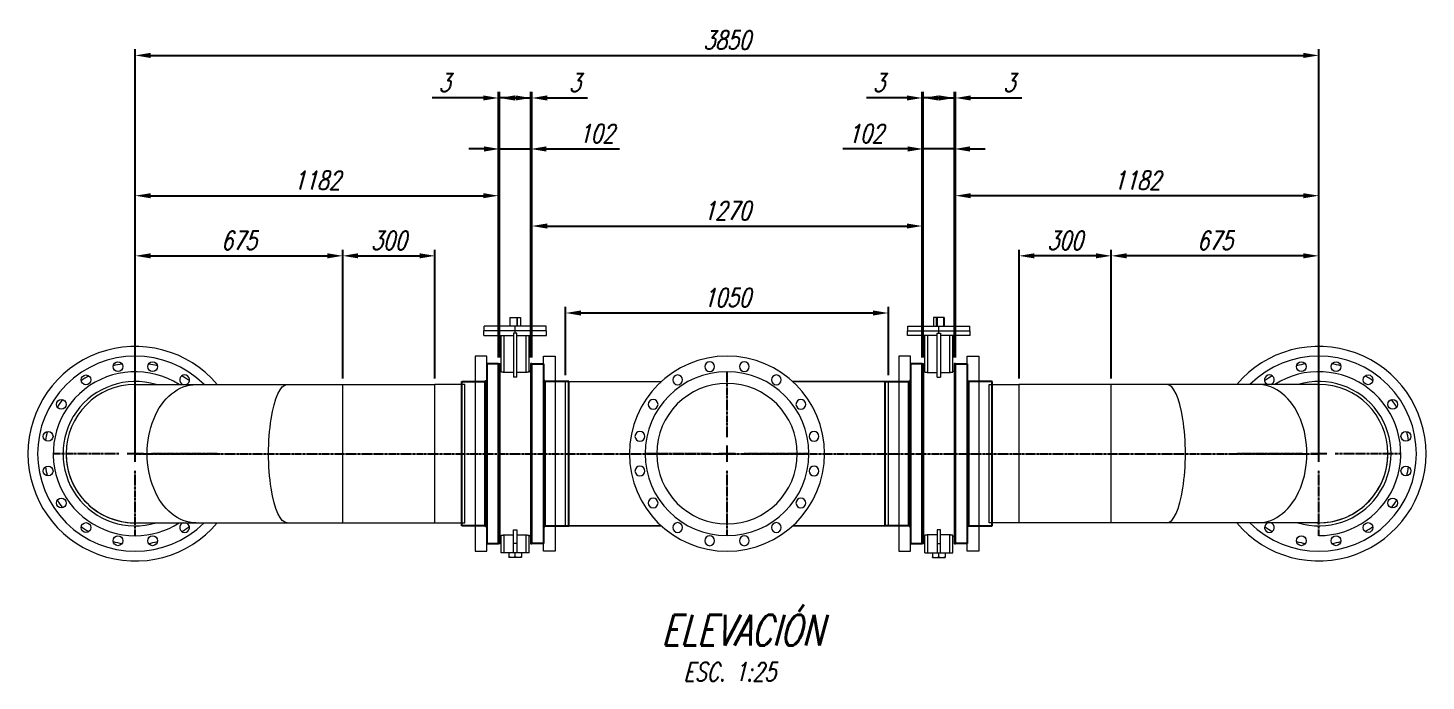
# Model space of a CAD drawing. Header units: inches. Extents: x 52169 to 69006, y 13152 to 42758.
# Drawn here: x 53219 to 57767, y 20333 to 22458 of the extents above; entities that cross this region are included whole.
import ezdxf
from ezdxf.enums import TextEntityAlignment as Align

# ---------------------------------------------------------------- set-up
doc = ezdxf.new("R2010")
doc.units = ezdxf.units.IN
doc.header["$MEASUREMENT"] = 0
doc.linetypes.add('CENTER', pattern=[50.8, 31.75, -6.35, 6.35, -6.35])
doc.layers.add('IA-DIBUJO', color=3, linetype='Continuous')
doc.layers.add('IA-EJES', color=4, linetype='CENTER')
doc.layers.add('IA-DIM', color=7, linetype='Continuous', lineweight=5)
doc.layers.add('IA-TITLE', color=6, linetype='Continuous', lineweight=13)
doc.styles.add('ING-AMB', font='romans.shx', dxfattribs={"width": 0.75, "oblique": 15})
doc.dimstyles.new('ING-AMB 20', dxfattribs={"dimscale": 20, "dimtxt": 3, "dimasz": 2.5, "dimexe": 1, "dimexo": 1, "dimgap": 1, "dimtad": 1, "dimdec": 0, "dimzin": 0, "dimdsep": 46, "dimtxsty": 'ING-AMB', "dimcen": 0.1, "dimclrd": 7, "dimclre": 7, "dimclrt": 2, "dimadec": 0, "dimazin": 0, "dimtfac": 1, "dimtdec": 0, "dimtmove": 0, "dimatfit": 0, "dimfxl": 1.25, "dimtolj": 1, "dimtzin": 0, "dimarcsym": 1})
pattern_1 = [(135, (91775.99, -37722.557), (-6.6291261, -6.6291261), []), (135, (91775.99, -37718.137), (-6.6291261, -6.6291261), [])]

# ---------------------------------------------------------------- blocks, each defined once
blk = doc.blocks.new('*D165')
at = {"color": 7, "lineweight": -2, "transparency": 16777216}
for p, q in [((54968.4, 21327.7), (54968.4, 21550.4)), ((55018.4, 21530.4), (55968.4, 21530.4)), ((56018.4, 21327.7), (56018.4, 21550.4))]:
    blk.add_line(p, q, dxfattribs=at)
at = {"color": 7, "transparency": 16777216}
for points in [[(55018.4, 21538.7), (55018.4, 21522.1), (54968.4, 21530.4)], [(55968.4, 21538.7), (55968.4, 21522.1), (56018.4, 21530.4)]]:
    blk.add_solid(points, dxfattribs=at)
at = {"layer": 'Defpoints', "color": 0, "transparency": 16777216}
for p in [(56018.4, 21530.4), (54968.4, 21307.7, 0), (56018.4, 21307.7, 0)]:
    blk.add_point(p, dxfattribs=at)
at = {"color": 2, "transparency": 16777216, "insert": (55493.4, 21580.4), "char_height": 60, "attachment_point": 5, "style": 'ING-AMB'}
blk.add_mtext('\\A1;1050', dxfattribs=at)
blk = doc.blocks.new('*U24')
at = {"layer": 'IA-EJES', "color": 0, "ltscale": 0.25, "transparency": 16777216}
for p, q in [((0, 53.3), (0, 266.8)), ((-266.8, 0), (-53.3, 0)), ((53.3, 0), (266.8, 0)), ((0, -266.8), (0, -53.3))]:
    blk.add_line(p, q, dxfattribs=at)
at = {"layer": 'IA-EJES', "color": 0, "linetype": 'Continuous', "ltscale": 0.25, "transparency": 16777216}
for p, q in [((-26.7, 0), (26.7, 0)), ((0, -26.7), (0, 26.7))]:
    blk.add_line(p, q, dxfattribs=at)
blk = doc.blocks.new('stub end 450')
at = {"color": 8}
for p, q in [((48858.4, 37919.1), (48858.4, 38504.1)), ((48858.4, 38504.1), (48896.4, 38504.1)), ((48896.4, 38504.1), (48896.4, 37919.1)), ((48902.4, 37976.6), (48902.4, 38446.6)), ((48978.4, 38446.6), (48902.4, 38446.6)), ((48978.4, 37976.6), (48978.4, 38446.6)), ((48902.4, 37976.6), (48978.4, 37976.6)), ((48896.4, 37919.1), (48858.4, 37919.1))]:
    blk.add_line(p, q, dxfattribs=at)
for centre, start, end in [((48902.4, 38452.6), 180, 270), ((48902.4, 37970.6), 90, 180)]:
    blk.add_arc(centre, 6, start, end, dxfattribs=at)
blk = doc.blocks.new('*U25')
at = {"layer": 'IA-EJES', "color": 0, "ltscale": 0.25, "transparency": 16777216}
for p, q in [((0, 53.3), (0, 266.8)), ((-266.8, 0), (-53.3, 0)), ((53.3, 0), (266.8, 0)), ((0, -266.8), (0, -53.3))]:
    blk.add_line(p, q, dxfattribs=at)
at = {"layer": 'IA-EJES', "color": 0, "linetype": 'Continuous', "ltscale": 0.25, "transparency": 16777216}
for p, q in [((-26.7, 0), (26.7, 0)), ((0, -26.7), (0, 26.7))]:
    blk.add_line(p, q, dxfattribs=at)
blk = doc.blocks.new('*D76')
at = {"color": 7, "lineweight": -2, "transparency": 16777216}
for p, q in [((53568.4, 21092.7), (53568.4, 22388.4)), ((57418.4, 21092.7), (57418.4, 22388.4)), ((53618.4, 22368.4), (57368.4, 22368.4))]:
    blk.add_line(p, q, dxfattribs=at)
at = {"color": 7, "transparency": 16777216}
for points in [[(53618.4, 22376.7), (53618.4, 22360), (53568.4, 22368.4)], [(57368.4, 22376.7), (57368.4, 22360), (57418.4, 22368.4)]]:
    blk.add_solid(points, dxfattribs=at)
at = {"layer": 'Defpoints', "color": 0, "transparency": 16777216}
for p in [(57418.4, 22368.4), (53568.4, 21072.7), (57418.4, 21072.7)]:
    blk.add_point(p, dxfattribs=at)
at = {"color": 2, "transparency": 16777216, "insert": (55493.4, 22418.4), "char_height": 60, "attachment_point": 5, "style": 'ING-AMB'}
blk.add_mtext('\\A1;3850', dxfattribs=at)
blk = doc.blocks.new('*D77')
at = {"color": 7, "lineweight": -2, "transparency": 16777216}
for p, q in [((54968.4, 21327.7), (54968.4, 21550.4)), ((55018.4, 21530.4), (55968.4, 21530.4)), ((56018.4, 21327.7), (56018.4, 21550.4))]:
    blk.add_line(p, q, dxfattribs=at)
at = {"color": 7, "transparency": 16777216}
for points in [[(55018.4, 21538.7), (55018.4, 21522.1), (54968.4, 21530.4)], [(55968.4, 21538.7), (55968.4, 21522.1), (56018.4, 21530.4)]]:
    blk.add_solid(points, dxfattribs=at)
at = {"layer": 'Defpoints', "color": 0, "transparency": 16777216}
for p in [(56018.4, 21530.4), (54968.4, 21307.7, 0), (56018.4, 21307.7, 0)]:
    blk.add_point(p, dxfattribs=at)
at = {"color": 2, "transparency": 16777216, "insert": (55493.4, 21580.4), "char_height": 60, "attachment_point": 5, "style": 'ING-AMB'}
blk.add_mtext('\\A1;1050', dxfattribs=at)
blk = doc.blocks.new('*D78')
at = {"color": 7, "lineweight": -2, "transparency": 16777216}
for p, q in [((53568.4, 21092.7), (53568.4, 21736.4)), ((53618.4, 21716.4), (54193.4, 21716.4)), ((54243.4, 21317.8), (54243.4, 21736.4))]:
    blk.add_line(p, q, dxfattribs=at)
at = {"color": 7, "transparency": 16777216}
for points in [[(53618.4, 21724.7), (53618.4, 21708.1), (53568.4, 21716.4)], [(54193.4, 21724.7), (54193.4, 21708.1), (54243.4, 21716.4)]]:
    blk.add_solid(points, dxfattribs=at)
at = {"layer": 'Defpoints', "color": 0, "transparency": 16777216}
for p in [(54243.4, 21716.4), (54243.4, 21297.8), (53568.4, 21072.7)]:
    blk.add_point(p, dxfattribs=at)
at = {"color": 2, "transparency": 16777216, "insert": (53905.9, 21766.4), "char_height": 60, "attachment_point": 5, "style": 'ING-AMB'}
blk.add_mtext('\\A1;675', dxfattribs=at)
blk = doc.blocks.new('*D79')
at = {"color": 7, "lineweight": -2, "transparency": 16777216}
for p, q in [((54243.4, 21317.8), (54243.4, 21736.4)), ((54293.4, 21716.4), (54493.4, 21716.4)), ((54543.4, 21317.7), (54543.4, 21736.4))]:
    blk.add_line(p, q, dxfattribs=at)
at = {"color": 7, "transparency": 16777216}
for points in [[(54293.4, 21724.7), (54293.4, 21708.1), (54243.4, 21716.4)], [(54493.4, 21724.7), (54493.4, 21708.1), (54543.4, 21716.4)]]:
    blk.add_solid(points, dxfattribs=at)
at = {"layer": 'Defpoints', "color": 0, "transparency": 16777216}
for p in [(54543.4, 21716.4), (54243.4, 21297.8), (54543.4, 21297.7)]:
    blk.add_point(p, dxfattribs=at)
at = {"color": 2, "transparency": 16777216, "insert": (54393.4, 21766.4), "char_height": 60, "attachment_point": 5, "style": 'ING-AMB'}
blk.add_mtext('\\A1;300', dxfattribs=at)
blk = doc.blocks.new('*D80')
at = {"color": 7, "lineweight": -2, "transparency": 16777216}
for p, q in [((53568.4, 21092.8), (53568.4, 21932)), ((54750.4, 21385.2), (54750.4, 21932)), ((53618.4, 21912), (54700.4, 21912))]:
    blk.add_line(p, q, dxfattribs=at)
at = {"color": 7, "transparency": 16777216}
for points in [[(53618.4, 21920.3), (53618.4, 21903.7), (53568.4, 21912)], [(54700.4, 21920.3), (54700.4, 21903.7), (54750.4, 21912)]]:
    blk.add_solid(points, dxfattribs=at)
at = {"layer": 'Defpoints', "color": 0, "transparency": 16777216}
for p in [(54750.4, 21912), (54750.4, 21365.2), (53568.4, 21072.8)]:
    blk.add_point(p, dxfattribs=at)
at = {"color": 2, "transparency": 16777216, "insert": (54159.4, 21962), "char_height": 60, "attachment_point": 5, "style": 'ING-AMB'}
blk.add_mtext('\\A1;1182', dxfattribs=at)
blk = doc.blocks.new('*D81')
at = {"color": 7, "lineweight": -2, "transparency": 16777216}
for p, q in [((54750.4, 21385.2), (54750.4, 22250)), ((54753.4, 21385.2), (54753.4, 22250)), ((54700.4, 22230), (54534.4, 22230)), ((54753.4, 22230), (54750.4, 22230)), ((54803.4, 22230), (54853.4, 22230))]:
    blk.add_line(p, q, dxfattribs=at)
at = {"color": 7, "transparency": 16777216}
for points in [[(54700.4, 22238.3), (54700.4, 22221.7), (54750.4, 22230)], [(54803.4, 22238.3), (54803.4, 22221.7), (54753.4, 22230)]]:
    blk.add_solid(points, dxfattribs=at)
at = {"layer": 'Defpoints', "color": 0, "transparency": 16777216}
for p in [(54753.4, 22230), (54750.4, 21365.2), (54753.4, 21365.2)]:
    blk.add_point(p, dxfattribs=at)
at = {"color": 2, "transparency": 16777216, "insert": (54574.8, 22280), "char_height": 60, "attachment_point": 5, "style": 'ING-AMB'}
blk.add_mtext('\\A1;3', dxfattribs=at)
blk = doc.blocks.new('*D82')
at = {"color": 7, "lineweight": -2, "transparency": 16777216}
for p, q in [((54703.4, 22064.1), (54653.4, 22064.1)), ((54753.4, 21385.2), (54753.4, 22084.1)), ((54753.4, 22064.1), (54855.4, 22064.1)), ((54855.4, 21385.2), (54855.4, 22084.1)), ((54905.4, 22064.1), (55143.9, 22064.1))]:
    blk.add_line(p, q, dxfattribs=at)
at = {"color": 7, "transparency": 16777216}
for points in [[(54703.4, 22072.4), (54703.4, 22055.7), (54753.4, 22064.1)], [(54905.4, 22072.4), (54905.4, 22055.7), (54855.4, 22064.1)]]:
    blk.add_solid(points, dxfattribs=at)
at = {"layer": 'Defpoints', "color": 0, "transparency": 16777216}
for p in [(54855.4, 22064.1), (54753.4, 21365.2), (54855.4, 21365.2)]:
    blk.add_point(p, dxfattribs=at)
at = {"color": 2, "transparency": 16777216, "insert": (55069.2, 22114.1), "char_height": 60, "attachment_point": 5, "style": 'ING-AMB'}
blk.add_mtext('\\A1;102', dxfattribs=at)
blk = doc.blocks.new('*D83')
at = {"color": 7, "lineweight": -2, "transparency": 16777216}
for p, q in [((54855.4, 21385.2), (54855.4, 22250)), ((54858.4, 21385.2), (54858.4, 22250)), ((54805.4, 22230), (54755.4, 22230)), ((54855.4, 22230), (54858.4, 22230)), ((54908.4, 22230), (55039.3, 22230))]:
    blk.add_line(p, q, dxfattribs=at)
at = {"color": 7, "transparency": 16777216}
for points in [[(54805.4, 22238.3), (54805.4, 22221.7), (54855.4, 22230)], [(54908.4, 22238.3), (54908.4, 22221.7), (54858.4, 22230)]]:
    blk.add_solid(points, dxfattribs=at)
at = {"layer": 'Defpoints', "color": 0, "transparency": 16777216}
for p in [(54858.4, 22230), (54855.4, 21365.2), (54858.4, 21365.2)]:
    blk.add_point(p, dxfattribs=at)
at = {"color": 2, "transparency": 16777216, "insert": (54998.8, 22280), "char_height": 60, "attachment_point": 5, "style": 'ING-AMB'}
blk.add_mtext('\\A1;3', dxfattribs=at)
blk = doc.blocks.new('*D84')
at = {"color": 7, "lineweight": -2, "transparency": 16777216}
for p, q in [((54858.4, 21385.2), (54858.4, 21833.3)), ((56128.4, 21385.2), (56128.4, 21833.3)), ((54908.4, 21813.3), (56078.4, 21813.3))]:
    blk.add_line(p, q, dxfattribs=at)
at = {"color": 7, "transparency": 16777216}
for points in [[(54908.4, 21821.7), (54908.4, 21805), (54858.4, 21813.3)], [(56078.4, 21821.7), (56078.4, 21805), (56128.4, 21813.3)]]:
    blk.add_solid(points, dxfattribs=at)
at = {"layer": 'Defpoints', "color": 0, "transparency": 16777216}
for p in [(56128.4, 21813.3), (54858.4, 21365.2), (56128.4, 21365.2)]:
    blk.add_point(p, dxfattribs=at)
at = {"color": 2, "transparency": 16777216, "insert": (55493.4, 21863.3), "char_height": 60, "attachment_point": 5, "style": 'ING-AMB'}
blk.add_mtext('\\A1;1270', dxfattribs=at)
blk = doc.blocks.new('*D85')
at = {"color": 7, "lineweight": -2, "transparency": 16777216}
for p, q in [((56743.4, 21317.8), (56743.4, 21736.4)), ((57368.4, 21716.4), (56793.4, 21716.4)), ((57418.4, 21092.7), (57418.4, 21736.4))]:
    blk.add_line(p, q, dxfattribs=at)
at = {"color": 7, "transparency": 16777216}
for points in [[(56793.4, 21724.7), (56793.4, 21708.1), (56743.4, 21716.4)], [(57368.4, 21724.7), (57368.4, 21708.1), (57418.4, 21716.4)]]:
    blk.add_solid(points, dxfattribs=at)
at = {"layer": 'Defpoints', "color": 0, "transparency": 16777216}
for p in [(56743.4, 21716.4), (56743.4, 21297.8), (57418.4, 21072.7)]:
    blk.add_point(p, dxfattribs=at)
at = {"color": 2, "transparency": 16777216, "insert": (57080.9, 21766.4), "char_height": 60, "attachment_point": 5, "style": 'ING-AMB'}
blk.add_mtext('\\A1;675', dxfattribs=at)
blk = doc.blocks.new('*D86')
at = {"color": 7, "lineweight": -2, "transparency": 16777216}
for p, q in [((56443.4, 21317.7), (56443.4, 21736.4)), ((56693.4, 21716.4), (56493.4, 21716.4)), ((56743.4, 21317.8), (56743.4, 21736.4))]:
    blk.add_line(p, q, dxfattribs=at)
at = {"color": 7, "transparency": 16777216}
for points in [[(56493.4, 21724.7), (56493.4, 21708.1), (56443.4, 21716.4)], [(56693.4, 21724.7), (56693.4, 21708.1), (56743.4, 21716.4)]]:
    blk.add_solid(points, dxfattribs=at)
at = {"layer": 'Defpoints', "color": 0, "transparency": 16777216}
for p in [(56443.4, 21716.4), (56443.4, 21297.7), (56743.4, 21297.8)]:
    blk.add_point(p, dxfattribs=at)
at = {"color": 2, "transparency": 16777216, "insert": (56593.4, 21766.4), "char_height": 60, "attachment_point": 5, "style": 'ING-AMB'}
blk.add_mtext('\\A1;300', dxfattribs=at)
blk = doc.blocks.new('*D87')
at = {"color": 7, "lineweight": -2, "transparency": 16777216}
for p, q in [((56236.4, 21385.2), (56236.4, 21932)), ((57418.4, 21092.8), (57418.4, 21932)), ((57368.4, 21912), (56286.4, 21912))]:
    blk.add_line(p, q, dxfattribs=at)
at = {"color": 7, "transparency": 16777216}
for points in [[(56286.4, 21920.3), (56286.4, 21903.7), (56236.4, 21912)], [(57368.4, 21920.3), (57368.4, 21903.7), (57418.4, 21912)]]:
    blk.add_solid(points, dxfattribs=at)
at = {"layer": 'Defpoints', "color": 0, "transparency": 16777216}
for p in [(56236.4, 21912), (56236.4, 21365.2), (57418.4, 21072.8)]:
    blk.add_point(p, dxfattribs=at)
at = {"color": 2, "transparency": 16777216, "insert": (56827.4, 21962), "char_height": 60, "attachment_point": 5, "style": 'ING-AMB'}
blk.add_mtext('\\A1;1182', dxfattribs=at)
blk = doc.blocks.new('*D88')
at = {"color": 7, "lineweight": -2, "transparency": 16777216}
for p, q in [((56233.4, 21385.2), (56233.4, 22250)), ((56236.4, 21385.2), (56236.4, 22250)), ((56183.4, 22230), (56133.4, 22230)), ((56233.4, 22230), (56236.4, 22230)), ((56286.4, 22230), (56452.4, 22230))]:
    blk.add_line(p, q, dxfattribs=at)
at = {"color": 7, "transparency": 16777216}
for points in [[(56183.4, 22238.3), (56183.4, 22221.7), (56233.4, 22230)], [(56286.4, 22238.3), (56286.4, 22221.7), (56236.4, 22230)]]:
    blk.add_solid(points, dxfattribs=at)
at = {"layer": 'Defpoints', "color": 0, "transparency": 16777216}
for p in [(56233.4, 22230), (56233.4, 21365.2), (56236.4, 21365.2)]:
    blk.add_point(p, dxfattribs=at)
at = {"color": 2, "transparency": 16777216, "insert": (56411.9, 22280), "char_height": 60, "attachment_point": 5, "style": 'ING-AMB'}
blk.add_mtext('\\A1;3', dxfattribs=at)
blk = doc.blocks.new('*D89')
at = {"color": 7, "lineweight": -2, "transparency": 16777216}
for p, q in [((56081.4, 22064.1), (55870.3, 22064.1)), ((56131.4, 21385.2), (56131.4, 22084.1)), ((56233.4, 22064.1), (56131.4, 22064.1)), ((56233.4, 21385.2), (56233.4, 22084.1)), ((56283.4, 22064.1), (56333.4, 22064.1))]:
    blk.add_line(p, q, dxfattribs=at)
at = {"color": 7, "transparency": 16777216}
for points in [[(56081.4, 22072.4), (56081.4, 22055.7), (56131.4, 22064.1)], [(56283.4, 22072.4), (56283.4, 22055.7), (56233.4, 22064.1)]]:
    blk.add_solid(points, dxfattribs=at)
at = {"layer": 'Defpoints', "color": 0, "transparency": 16777216}
for p in [(56131.4, 22064.1), (56131.4, 21365.2), (56233.4, 21365.2)]:
    blk.add_point(p, dxfattribs=at)
at = {"color": 2, "transparency": 16777216, "insert": (55945, 22114.1), "char_height": 60, "attachment_point": 5, "style": 'ING-AMB'}
blk.add_mtext('\\A1;102', dxfattribs=at)
blk = doc.blocks.new('*D90')
at = {"color": 7, "lineweight": -2, "transparency": 16777216}
for p, q in [((56128.4, 21385.2), (56128.4, 22250)), ((56131.4, 21385.2), (56131.4, 22250)), ((56078.4, 22230), (55947.5, 22230)), ((56131.4, 22230), (56128.4, 22230)), ((56181.4, 22230), (56231.4, 22230))]:
    blk.add_line(p, q, dxfattribs=at)
at = {"color": 7, "transparency": 16777216}
for points in [[(56078.4, 22238.3), (56078.4, 22221.7), (56128.4, 22230)], [(56181.4, 22238.3), (56181.4, 22221.7), (56131.4, 22230)]]:
    blk.add_solid(points, dxfattribs=at)
at = {"layer": 'Defpoints', "color": 0, "transparency": 16777216}
for p in [(56128.4, 22230), (56128.4, 21365.2), (56131.4, 21365.2)]:
    blk.add_point(p, dxfattribs=at)
at = {"color": 2, "transparency": 16777216, "insert": (55987.9, 22280), "char_height": 60, "attachment_point": 5, "style": 'ING-AMB'}
blk.add_mtext('\\A1;3', dxfattribs=at)
blk = doc.blocks.new('*U21')
at = {"layer": 'IA-EJES', "color": 0, "ltscale": 0.25, "transparency": 16777216}
for p, q in [((0, 53.3), (0, 266.8)), ((-266.8, 0), (-53.3, 0)), ((53.3, 0), (266.8, 0)), ((0, -266.8), (0, -53.3))]:
    blk.add_line(p, q, dxfattribs=at)
at = {"layer": 'IA-EJES', "color": 0, "linetype": 'Continuous', "ltscale": 0.25, "transparency": 16777216}
for p, q in [((-26.7, 0), (26.7, 0)), ((0, -26.7), (0, 26.7))]:
    blk.add_line(p, q, dxfattribs=at)
blk = doc.blocks.new('A$C26f08523')
at = {"color": 0, "linetype": 'Continuous', "lineweight": 0, "extrusion": (4.93038e-32, -2.22045e-16, -1)}
for centre, radius in [((1211, 0), 317.5), ((1267.4, 283.4), 15.9), ((1154.7, 283.4), 15.9), ((1211, 0), 266.7), ((1211, 0), 228.6), ((1371.5, 240.2), 15.9), ((1050.5, 240.2), 15.9), ((1451.3, 160.5), 15.9), ((970.8, 160.5), 15.9), ((1494.4, 56.4), 15.9), ((927.7, 56.4), 15.9), ((1494.4, -56.4), 15.9), ((927.7, -56.4), 15.9), ((1451.3, -160.5), 15.9), ((970.8, -160.5), 15.9), ((1371.5, -240.2), 15.9), ((1050.5, -240.2), 15.9), ((1267.4, -283.4), 15.9), ((1154.7, -283.4), 15.9)]:
    blk.add_circle(centre, radius, dxfattribs=at)
blk = doc.blocks.new('*U22')
at = {"layer": 'IA-EJES', "color": 0, "ltscale": 0.25, "transparency": 16777216}
for p, q in [((0, 53.3), (0, 266.8)), ((-266.8, 0), (-53.3, 0)), ((53.3, 0), (266.8, 0)), ((0, -266.8), (0, -53.3))]:
    blk.add_line(p, q, dxfattribs=at)
at = {"layer": 'IA-EJES', "color": 0, "linetype": 'Continuous', "ltscale": 0.25, "transparency": 16777216}
for p, q in [((-26.7, 0), (26.7, 0)), ((0, -26.7), (0, 26.7))]:
    blk.add_line(p, q, dxfattribs=at)
blk = doc.blocks.new('*U23')
at = {"layer": 'IA-EJES', "color": 0, "ltscale": 0.25, "transparency": 16777216}
for p, q in [((0, 53.3), (0, 266.8)), ((-266.8, 0), (-53.3, 0)), ((53.3, 0), (266.8, 0)), ((0, -266.8), (0, -53.3))]:
    blk.add_line(p, q, dxfattribs=at)
at = {"layer": 'IA-EJES', "color": 0, "linetype": 'Continuous', "ltscale": 0.25, "transparency": 16777216}
for p, q in [((-26.7, 0), (26.7, 0)), ((0, -26.7), (0, 26.7))]:
    blk.add_line(p, q, dxfattribs=at)

msp = doc.modelspace()

# ---------------------------------------------------------------- hatches: boundary and pattern name
h = msp.add_hatch()
h.set_pattern_fill('ANSI32', color=1, scale=25, angle=90)
h.set_pattern_definition(pattern_1)
h.paths.add_polyline_path([(54750.4, 21365.2), (54750.4, 20780.2), (54753.4, 20780.2), (54753.4, 21365.2)])
h = msp.add_hatch()
h.set_pattern_fill('ANSI32', color=1, scale=25, angle=90)
h.set_pattern_definition(pattern_1)
h.paths.add_polyline_path([(54858.4, 21365.2), (54858.4, 20780.2), (54855.4, 20780.2), (54855.4, 21365.2)])
h = msp.add_hatch()
h.set_pattern_fill('ANSI32', color=1, scale=25, angle=90)
h.set_pattern_definition(pattern_1)
h.paths.add_polyline_path([(56128.4, 21365.2), (56128.4, 20780.2), (56131.4, 20780.2), (56131.4, 21365.2)])
h = msp.add_hatch()
h.set_pattern_fill('ANSI32', color=1, scale=25, angle=90)
h.set_pattern_definition(pattern_1)
h.paths.add_polyline_path([(56236.4, 21365.2), (56236.4, 20780.2), (56233.4, 20780.2), (56233.4, 21365.2)])

# ---------------------------------------------------------------- linework, layer by layer
at = {"color": 8, "linetype": 'Continuous', "lineweight": 0, "extrusion": (0, 1, -2.22045e-16)}
for p, q in [((54787.4, 21515.7), (54787.4, 21487.7)), ((54787.4, 21515.7), (54821.4, 21515.7)), ((54788.2, 21487.7), (54788.2, 21515.7)), ((54810.2, 21515.7), (54810.2, 21487.7)), ((54811.3, 21487.7), (54811.3, 21515.7)), ((54812.3, 21487.7), (54812.3, 21515.7)), ((54821.4, 21515.7), (54821.4, 21487.7)), ((56165.4, 21515.7), (56165.4, 21487.7)), ((56199.4, 21515.7), (56165.4, 21515.7)), ((56174.5, 21487.7), (56174.5, 21515.7)), ((56175.5, 21487.7), (56175.5, 21515.7)), ((56176.6, 21515.7), (56176.6, 21487.7)), ((56198.5, 21487.7), (56198.5, 21515.7)), ((56199.4, 21515.7), (56199.4, 21487.7)), ((54906.4, 21472.7), (54702.4, 21472.7)), ((54702.4, 21457.7), (54702.4, 21472.7)), ((54905.4, 21487.7), (54703.4, 21487.7)), ((54703.4, 21472.7), (54703.4, 21487.7)), ((54804.4, 21465.2), (54804.4, 21487.7)), ((54905.4, 21472.7), (54905.4, 21487.7)), ((54906.4, 21457.7), (54906.4, 21472.7)), ((56080.4, 21472.7), (56284.4, 21472.7)), ((56080.4, 21457.7), (56080.4, 21472.7)), ((56081.4, 21487.7), (56283.4, 21487.7)), ((56081.4, 21472.7), (56081.4, 21487.7)), ((56182.4, 21465.2), (56182.4, 21487.7)), ((56283.4, 21472.7), (56283.4, 21487.7)), ((56284.4, 21457.7), (56284.4, 21472.7)), ((54702.4, 21457.7), (54799.3, 21457.7)), ((54758.5, 21338.9), (54758.5, 21457.7)), ((54768.7, 21337.3), (54768.7, 21457.7)), ((54799.3, 21465.2), (54799.3, 21321.1)), ((54809.5, 21465.2), (54799.3, 21465.2)), ((54809.5, 21321.1), (54809.5, 21465.2)), ((54809.5, 21457.7), (54906.4, 21457.7)), ((54840.1, 21337.3), (54840.1, 21457.7)), ((54850.3, 21338.9), (54850.3, 21457.7)), ((56177.3, 21457.7), (56080.4, 21457.7)), ((56136.5, 21338.9), (56136.5, 21457.7)), ((56146.7, 21337.3), (56146.7, 21457.7)), ((56177.3, 21465.2), (56187.5, 21465.2)), ((56177.3, 21321.1), (56177.3, 21465.2)), ((56187.5, 21465.2), (56187.5, 21321.1)), ((56284.4, 21457.7), (56187.5, 21457.7)), ((56218.1, 21337.3), (56218.1, 21457.7)), ((56228.3, 21338.9), (56228.3, 21457.7)), ((54758.5, 21341.2), (54753.4, 21341.2)), ((54799.3, 21337.3), (54768.7, 21337.3)), ((54840.1, 21337.3), (54809.5, 21337.3)), ((54855.4, 21341.2), (54850.3, 21341.2)), ((56131.4, 21341.2), (56136.5, 21341.2)), ((56146.7, 21337.3), (56177.3, 21337.3)), ((56187.5, 21337.3), (56218.1, 21337.3)), ((56228.3, 21341.2), (56233.4, 21341.2)), ((54809.5, 21321.1), (54799.3, 21321.1)), ((56177.3, 21321.1), (56187.5, 21321.1)), ((54758.5, 20804.2), (54753.4, 20804.2)), ((54758.5, 20750), (54758.5, 20806.6)), ((54768.7, 20808.2), (54799.3, 20808.2)), ((54768.7, 20750), (54768.7, 20808.2)), ((54799.3, 20824.4), (54809.5, 20824.4)), ((54799.3, 20750), (54799.3, 20824.4)), ((54809.5, 20824.4), (54809.5, 20750)), ((54809.5, 20808.2), (54840.1, 20808.2)), ((54840.1, 20750), (54840.1, 20808.2)), ((54850.3, 20750), (54850.3, 20806.6)), ((54855.4, 20804.2), (54850.3, 20804.2)), ((56131.4, 20804.2), (56136.5, 20804.2)), ((56136.5, 20750), (56136.5, 20806.6)), ((56146.7, 20750), (56146.7, 20808.2)), ((56177.3, 20808.2), (56146.7, 20808.2)), ((56187.5, 20824.4), (56177.3, 20824.4)), ((56177.3, 20824.4), (56177.3, 20750)), ((56187.5, 20750), (56187.5, 20824.4)), ((56218.1, 20808.2), (56187.5, 20808.2)), ((56218.1, 20750), (56218.1, 20808.2)), ((56228.3, 20750), (56228.3, 20806.6)), ((56228.3, 20804.2), (56233.4, 20804.2)), ((54850.3, 20750), (54758.5, 20750)), ((54784, 20750), (54784, 20736.6)), ((54809.5, 20780.6), (54799.3, 20780.6)), ((54804.4, 20734.7), (54804.4, 20750)), ((54824.8, 20750), (54824.8, 20736.6)), ((56136.5, 20750), (56228.3, 20750)), ((56162, 20750), (56162, 20736.6)), ((56177.3, 20780.6), (56187.5, 20780.6)), ((56182.4, 20734.7), (56182.4, 20750)), ((56202.8, 20750), (56202.8, 20736.6)), ((54824.8, 20734.7), (54784, 20734.7)), ((56162, 20734.7), (56202.8, 20734.7))]:
    msp.add_line(p, q, dxfattribs=at)
at = {"color": 8, "extrusion": (1.22465e-16, 1, -2.22045e-16)}
msp.add_line((54893.4, 21307.7), (54893.4, 21307.7), dxfattribs=at)
at = {"color": 8, "extrusion": (-1.22465e-16, 1, -2.22045e-16)}
msp.add_line((56093.4, 21307.7), (56093.4, 21307.7), dxfattribs=at)
at = {"color": 8, "extrusion": (-1.22465e-16, -1, -2.22045e-16)}
msp.add_line((54893.4, 20837.7), (54893.4, 20837.7), dxfattribs=at)
at = {"color": 8, "extrusion": (1.22465e-16, -1, -2.22045e-16)}
msp.add_line((56093.4, 20837.7), (56093.4, 20837.7), dxfattribs=at)
at = {"color": 1}
for points in [[(54750.4, 20780.2), (54750.4, 21365.2), (54753.4, 21365.2), (54753.4, 20780.2)], [(54858.4, 20780.2), (54858.4, 21365.2), (54855.4, 21365.2), (54855.4, 20780.2)], [(56128.4, 20780.2), (56128.4, 21365.2), (56131.4, 21365.2), (56131.4, 20780.2)], [(56236.4, 20780.2), (56236.4, 21365.2), (56233.4, 21365.2), (56233.4, 20780.2)]]:
    msp.add_lwpolyline(points, close=True, dxfattribs=at)
at = {"color": 2, "linetype": 'Continuous', "lineweight": 0}
for points in [[(54674.3, 20755.3, 0), (54712.4, 20755.3, 0), (54712.4, 21390.3, 0), (54674.3, 21390.3, 0)], [(54934.5, 20755.2, 0), (54896.4, 20755.2, 0), (54896.4, 21390.2, 0), (54934.5, 21390.2, 0)], [(56052.3, 20755.2, 0), (56090.4, 20755.2, 0), (56090.4, 21390.2, 0), (56052.3, 21390.2, 0)], [(56312.5, 20755.3, 0), (56274.4, 20755.3, 0), (56274.4, 21390.3, 0), (56312.5, 21390.3, 0)]]:
    msp.add_polyline3d(points, close=True, dxfattribs=at)
for centre in [(53512, 21356), (53624.7, 21356), (57362, 21356.1), (57362, 21356.1, 0), (57474.7, 21356.1), (57474.7, 21356.1, 0), (53407.9, 21312.9), (57578.9, 21313), (57578.9, 21313, 0), (53328.2, 21233.1), (57658.6, 21233.2), (57658.6, 21233.2, 0), (53285, 21129), (57701.8, 21129.1), (57701.8, 21129.1, 0), (53285, 21016.3), (57701.8, 21016.4), (57701.8, 21016.4, 0), (53328.2, 20912.1), (57658.6, 20912.2), (57658.6, 20912.2, 0), (53407.9, 20832.4), (57578.9, 20832.5), (57578.9, 20832.5, 0), (53512, 20789.3), (53624.7, 20789.3), (57362, 20789.3), (57362, 20789.3, 0), (57474.7, 20789.3), (57474.7, 20789.3, 0)]:
    msp.add_circle(centre, 15.9, dxfattribs=at)
for centre, radius, start, end in [((53728.9, 21312.9), 15.9, 287.53, 252.47), ((53568.4, 21072.6), 295, 53.3715, 59.1285), ((57257.9, 21313), 15.9, 287.53, 252.47), ((57257.9, 21313, 0), 15.9, 287.53, 252.47), ((57418.4, 21072.7), 295, 120.8715, 126.6285), ((57418.4, 21072.7, 0), 295, 120.8715, 126.6285), ((53568.4, 21072.6), 295, 188.3715, 194.1285), ((57418.4, 21072.7), 295, 345.8715, 351.6285), ((57418.4, 21072.7, 0), 295, 345.8715, 351.6285), ((53728.9, 20832.4), 15.9, 105.0989, 74.9011), ((57257.9, 20832.5), 15.9, 105.0989, 74.9011), ((57257.9, 20832.5, 0), 15.9, 105.0989, 74.9011)]:
    msp.add_arc(centre, radius, start, end, dxfattribs=at)
at = {"color": 8, "linetype": 'Continuous', "lineweight": 0}
for points, knots in [([(54768.7, 21337.3), (54767.4, 21337.3), (54766, 21337.3), (54763.5, 21337.5), (54762.4, 21337.6), (54760.6, 21337.9), (54759.8, 21338.1), (54758.7, 21338.5), (54758.5, 21338.7), (54758.5, 21338.9)], [-3.087893, -3.087893, -3.087893, -3.087893, -2.70373, -2.70373, -2.319567, -2.319567, -1.930902, -1.930902, -1.542237, -1.542237, -1.542237, -1.542237]), ([(54850.3, 21338.9), (54850.3, 21338.7), (54850, 21338.5), (54849, 21338.1), (54848.2, 21337.9), (54846.4, 21337.6), (54845.2, 21337.5), (54842.7, 21337.3), (54841.4, 21337.3), (54840.1, 21337.3)], [-4.633551, -4.633551, -4.633551, -4.633551, -4.246049, -4.246049, -3.858548, -3.858548, -3.473221, -3.473221, -3.087893, -3.087893, -3.087893, -3.087893]), ([(56136.5, 21338.9), (56136.5, 21338.7), (56136.7, 21338.5), (56137.8, 21338.1), (56138.6, 21337.9), (56140.4, 21337.6), (56141.5, 21337.5), (56144, 21337.3), (56145.4, 21337.3), (56146.7, 21337.3)], [-4.633551, -4.633551, -4.633551, -4.633551, -4.246049, -4.246049, -3.858548, -3.858548, -3.473221, -3.473221, -3.087893, -3.087893, -3.087893, -3.087893]), ([(56218.1, 21337.3), (56219.4, 21337.3), (56220.7, 21337.3), (56223.2, 21337.5), (56224.4, 21337.6), (56226.2, 21337.9), (56227, 21338.1), (56228, 21338.5), (56228.3, 21338.7), (56228.3, 21338.9)], [-3.087893, -3.087893, -3.087893, -3.087893, -2.70373, -2.70373, -2.319567, -2.319567, -1.930902, -1.930902, -1.542237, -1.542237, -1.542237, -1.542237]), ([(54758.5, 20806.6), (54758.5, 20806.8), (54758.7, 20807), (54759.8, 20807.4), (54760.6, 20807.5), (54762.4, 20807.8), (54763.5, 20808), (54766, 20808.1), (54767.4, 20808.2), (54768.7, 20808.2)], [-4.63355, -4.63355, -4.63355, -4.63355, -4.244885, -4.244885, -3.85622, -3.85622, -3.472057, -3.472057, -3.087893, -3.087893, -3.087893, -3.087893]), ([(54840.1, 20808.2), (54841.4, 20808.2), (54842.7, 20808.1), (54845.2, 20808), (54846.4, 20807.8), (54848.2, 20807.5), (54849, 20807.4), (54850, 20807), (54850.3, 20806.8), (54850.3, 20806.6)], [-3.087893, -3.087893, -3.087893, -3.087893, -2.70373, -2.70373, -2.319567, -2.319567, -1.930902, -1.930902, -1.542237, -1.542237, -1.542237, -1.542237]), ([(56146.7, 20808.2), (56145.4, 20808.2), (56144, 20808.1), (56141.5, 20808), (56140.4, 20807.8), (56138.6, 20807.5), (56137.8, 20807.4), (56136.7, 20807), (56136.5, 20806.8), (56136.5, 20806.6)], [-3.087893, -3.087893, -3.087893, -3.087893, -2.70373, -2.70373, -2.319567, -2.319567, -1.930902, -1.930902, -1.542237, -1.542237, -1.542237, -1.542237]), ([(56228.3, 20806.6), (56228.3, 20806.8), (56228, 20807), (56227, 20807.4), (56226.2, 20807.5), (56224.4, 20807.8), (56223.2, 20808), (56220.7, 20808.1), (56219.4, 20808.2), (56218.1, 20808.2)], [-4.63355, -4.63355, -4.63355, -4.63355, -4.244885, -4.244885, -3.85622, -3.85622, -3.472057, -3.472057, -3.087893, -3.087893, -3.087893, -3.087893])]:
    msp.add_open_spline(points, degree=3, knots=knots, dxfattribs=at)
for points, weights in [([(54784, 20736.6), (54784, 20734.7), (54784, 20734.7)], [1.00007075032, 1.03799156647, 1]), ([(54794.2, 20734.7), (54789.4, 20734.7), (54784, 20736.6)], [1, 1.03799156647, 1.00007075032]), ([(54804.4, 20736.6), (54798.9, 20734.7), (54794.2, 20734.7)], [1.00007075032, 1.03799156647, 1]), ([(54814.6, 20734.7), (54809.8, 20734.7), (54804.4, 20736.6)], [1, 1.03799156647, 1.00007075032]), ([(54824.8, 20736.6), (54819.3, 20734.7), (54814.6, 20734.7)], [1.00007075032, 1.03799156647, 1]), ([(54824.8, 20734.7), (54824.8, 20734.7), (54824.8, 20736.6)], [1, 1.03799156647, 1.00007075032]), ([(56162, 20736.6), (56167.4, 20734.7), (56172.2, 20734.7)], [1.00007075032, 1.03799156647, 1]), ([(56162, 20734.7), (56162, 20734.7), (56162, 20736.6)], [1, 1.03799156647, 1.00007075032]), ([(56172.2, 20734.7), (56176.9, 20734.7), (56182.4, 20736.6)], [1, 1.03799156647, 1.00007075032]), ([(56182.4, 20736.6), (56187.8, 20734.7), (56192.6, 20734.7)], [1.00007075032, 1.03799156647, 1]), ([(56192.6, 20734.7), (56197.3, 20734.7), (56202.8, 20736.6)], [1, 1.03799156647, 1.00007075032]), ([(56202.8, 20736.6), (56202.8, 20734.7), (56202.8, 20734.7)], [1.00007075032, 1.03799156647, 1])]:
    msp.add_rational_spline(points, weights, degree=2, dxfattribs=at)
at = {"layer": 'IA-DIBUJO', "color": 3, "linetype": 'Continuous', "lineweight": 0}
for p, q in [((53568.4, 21297.7), (54543.7, 21297.7)), ((54243.4, 20847.7), (54243.4, 21297.7)), ((54640.4, 21297.7), (54543.4, 21297.7)), ((54543.4, 20847.7), (54543.4, 21297.7)), ((54640.4, 20847.7), (54640.4, 21297.7)), ((54968.4, 20837.7, 0), (54968.4, 21307.7, 0)), ((56018.4, 20837.7, 0), (56018.4, 21307.7, 0)), ((56346.4, 20847.7), (56346.4, 21297.7)), ((56346.4, 21297.7), (56443.1, 21297.7)), ((57418.4, 21297.8), (56443.1, 21297.8)), ((56443.4, 20847.7), (56443.4, 21297.8)), ((56743.4, 20847.8), (56743.4, 21297.8)), ((53568.4, 20847.7), (54243.4, 20847.7)), ((54243.4, 20847.7), (54543.7, 20847.6)), ((54543.7, 20847.7), (54640.4, 20847.7)), ((56443.1, 20847.7), (56346.4, 20847.7)), ((56743.4, 20847.8), (56443.1, 20847.7)), ((57418.4, 20847.8), (56743.4, 20847.8))]:
    msp.add_line(p, q, dxfattribs=at)
at = {"layer": 'IA-DIBUJO', "color": 3, "linetype": 'Continuous', "lineweight": 0, "extrusion": (0, 1, -2.22045e-16)}
for p, q in [((54968.4, 21307.7, 0), (55279.9, 21307.7, 0)), ((55706.8, 21307.7, 0), (56018.4, 21307.7, 0)), ((54968.4, 20837.7, 0), (55279.8, 20837.7, 0)), ((55706.9, 20837.7, 0), (56018.4, 20837.7, 0))]:
    msp.add_line(p, q, dxfattribs=at)
at = {"layer": 'IA-DIBUJO', "color": 3, "linetype": 'Continuous', "lineweight": 0, "extrusion": (1.10737e-08, 1, -2.22045e-16)}
for p, q in [((56018.4, 21307.7, 0), (55706.8, 21307.7, 0)), ((55279.8, 20837.7, 0), (54968.4, 20837.7, 0)), ((56018.4, 20837.7, 0), (55706.9, 20837.7, 0))]:
    msp.add_line(p, q, dxfattribs=at)
at = {"layer": 'IA-DIBUJO', "color": 3, "linetype": 'Continuous', "lineweight": 0}
for centre, radius, start, end in [((53568.4, 21072.6), 349, 40.1645, 319.8761), ((57418.4, 21072.7, 0), 349, 220.1239, 139.8355), ((53568.4, 21072.6), 317.5, 45.1503, 314.8981), ((57418.4, 21072.7, 0), 317.5, 225.1019, 134.8497), ((53568.4, 21072.6), 266.7, 57.5649, 270), ((53568.4, 21072.6), 295, 98.3715, 104.1285), ((53568.4, 21072.6), 295, 75.8715, 81.6285), ((57418.4, 21072.7), 266.7, 270, 122.4351), ((57418.4, 21072.7), 295, 98.3715, 104.1285), ((57418.4, 21072.7, 0), 295, 98.3715, 104.1285), ((57418.4, 21072.7), 295, 75.8715, 81.6285), ((57418.4, 21072.7, 0), 295, 75.8715, 81.6285), ((53568.4, 21072.6), 235, 73.3054, 286.8545), ((53568.4, 21072.7), 225, 90, 270), ((53568.4, 21072.6), 295, 120.8715, 126.6285), ((57418.4, 21072.7), 235, 253.1455, 106.6946), ((57418.4, 21072.8), 225, 270, 90), ((57418.4, 21072.7), 295, 53.3715, 59.1285), ((57418.4, 21072.7, 0), 295, 53.3715, 59.1285), ((53568.4, 21072.6), 295, 143.3715, 149.1285), ((57418.4, 21072.7), 295, 30.8715, 36.6285), ((57418.4, 21072.7, 0), 295, 30.8715, 36.6285), ((53568.4, 21072.6), 295, 165.8715, 171.6285), ((57418.4, 21072.7), 295, 8.3715, 14.1285), ((57418.4, 21072.7, 0), 295, 8.3715, 14.1285), ((53568.4, 21072.6), 225, 179.988, 271.6615), ((57418.4, 21072.7), 225, 268.3385, 0.012), ((57418.4, 21072.7, 0), 225, 268.3385, 0.012), ((53568.4, 21072.6), 295, 210.8715, 216.6285), ((57418.4, 21072.7), 295, 323.3715, 329.1285), ((57418.4, 21072.7, 0), 295, 323.3715, 329.1285), ((53568.4, 21072.6), 295, 233.3715, 239.1285), ((53568.4, 21072.6), 266.7, 270, 302.5108), ((53568.4, 21072.6), 295, 300.8715, 306.6285), ((57418.4, 21072.7), 295, 233.3715, 239.1285), ((57418.4, 21072.7, 0), 295, 233.3715, 239.1285), ((57418.4, 21072.7), 295, 300.8715, 306.6285), ((57418.4, 21072.7, 0), 295, 300.8715, 306.6285), ((53568.4, 21072.6), 295, 255.8715, 261.6285), ((53568.4, 21072.6), 295, 278.3715, 284.1285), ((57418.4, 21072.7), 295, 255.8715, 261.6285), ((57418.4, 21072.7, 0), 295, 255.8715, 261.6285), ((57418.4, 21072.7), 295, 278.3715, 284.1285), ((57418.4, 21072.7, 0), 295, 278.3715, 284.1285)]:
    msp.add_arc(centre, radius, start, end, dxfattribs=at)
at = {"layer": 'IA-DIBUJO', "color": 3, "linetype": 'Continuous', "lineweight": 0, "extrusion": (0, 0, -1)}
for centre, major_axis, ratio, start_param, end_param in [((53766.1, 21072.7), (0, -225), 0.707107, 0, 3.141593), ((54062.5, 21072.7), (0, -225), 0.267949, 0, 3.141593), ((54062.5, 21072.7), (0, 225), 0.267949, -3.141593, 0)]:
    msp.add_ellipse(centre, major_axis=major_axis, ratio=ratio, start_param=start_param, end_param=end_param, dxfattribs=at)
at = {"layer": 'IA-DIBUJO', "color": 3, "linetype": 'Continuous', "lineweight": 0}
for centre, major_axis, ratio, start_param, end_param in [((56924.2, 21072.8), (0, 225), 0.267949, -3.141593, 0), ((56924.2, 21072.8), (0, -225), 0.267949, 0, 3.141593), ((57220.7, 21072.8), (0, -225), 0.707107, 0, 3.141593), ((57220.7, 21072.8, 0), (0, -225), 0.707107, 0, 3.141593)]:
    msp.add_ellipse(centre, major_axis=major_axis, ratio=ratio, start_param=start_param, end_param=end_param, dxfattribs=at)
at = {"layer": 'IA-EJES', "ltscale": 0.25}
msp.add_line((53568.4, 21072.7), (57418.4, 21072.7), dxfattribs=at)

# ---------------------------------------------------------------- block references
at = {"color": 2, "linetype": 'Continuous', "lineweight": 0}
msp.add_blockref('A$C26f08523', (56704.4, 21072.7, 0), dxfattribs=at)
at = {"xscale": -1}
for p in [(103608.8, -17138.9), (104986.8, -17138.9)]:
    msp.add_blockref('stub end 450', p, dxfattribs=at)
for p in [(6000, -17138.9), (7378, -17138.9)]:
    msp.add_blockref('stub end 450', p)
at = {"layer": 'IA-EJES', "ltscale": 0.25}
for name, p, rotation in [('*U24', (53568.4, 21072.6), 90.00000000000001), ('*U23', (55493.4, 21072.7), 89.99999999999999), ('*U25', (57418.4, 21072.7), 89.99999999999999), ('*U21', (57418.4, 21072.7, 0), 89.99999999999999), ('*U22', (57418.4, 21072.7), 89.99999999999999)]:
    msp.add_blockref(name, p, dxfattribs=dict(at, rotation=rotation))

# ---------------------------------------------------------------- texts
at = {"layer": 'IA-DIM', "color": 2, "insert": (55352, 20333), "char_height": 60, "attachment_point": 7, "style": 'ING-AMB'}
msp.add_mtext('ESC. 1:25', dxfattribs=at)
at = {"layer": 'IA-TITLE', "style": 'ING-AMB', "oblique": 15, "width": 0.75}
msp.add_text('ELEVACIÓN', height=100, dxfattribs=at).set_placement((55543.9, 20515.1), align=Align.MIDDLE)

# ---------------------------------------------------------------- dimensions: what is measured, and where the dimension line sits
for base, p1, p2, picture, middle in [((57418.4, 22368.4), (53568.4, 21072.7), (57418.4, 21072.7), '*D76', (55493.4, 22368.4)), ((54753.4, 22230), (54750.4, 21365.2), (54753.4, 21365.2), '*D81', (54574.8, 22230)), ((54858.4, 22230), (54855.4, 21365.2), (54858.4, 21365.2), '*D83', (54998.8, 22230)), ((54855.4, 22064.1), (54753.4, 21365.2), (54855.4, 21365.2), '*D82', (55069.2, 22064.1))]:
    dim = msp.add_linear_dim(base=base, p1=p1, p2=p2, dimstyle='ING-AMB 20', override={"dimpost": '\\X'})
    dim.commit()
    dim.dimension.update_dxf_attribs({"geometry": picture, "text_midpoint": middle, "dimtype": 160})
for base, p1, p2, picture, middle in [((56128.4, 22230), (56131.4, 21365.2), (56128.4, 21365.2), '*D90', (55987.9, 22230)), ((56233.4, 22230), (56236.4, 21365.2), (56233.4, 21365.2), '*D88', (56411.9, 22230)), ((56131.4, 22064.1), (56233.4, 21365.2), (56131.4, 21365.2), '*D89', (55945, 22064.1))]:
    dim = msp.add_linear_dim(base=base, p1=p1, p2=p2, angle=180, dimstyle='ING-AMB 20', override={"dimpost": '\\X'})
    dim.commit()
    dim.dimension.update_dxf_attribs({"geometry": picture, "text_midpoint": middle, "dimtype": 160})
for base, p1, p2, picture, middle in [((54750.4, 21912), (53568.4, 21072.8), (54750.4, 21365.2), '*D80', (54159.4, 21962)), ((56128.4, 21813.3), (54858.4, 21365.2), (56128.4, 21365.2), '*D84', (55493.4, 21863.3)), ((54243.4, 21716.4), (53568.4, 21072.7), (54243.4, 21297.8), '*D78', (53905.9, 21766.4)), ((54543.4, 21716.4), (54243.4, 21297.8), (54543.4, 21297.7), '*D79', (54393.4, 21766.4)), ((56018.4, 21530.4), (54968.4, 21307.7, 0), (56018.4, 21307.7, 0), '*D165', (55493.4, 21580.4)), ((56018.4, 21530.4), (54968.4, 21307.7, 0), (56018.4, 21307.7, 0), '*D77', (55493.4, 21580.4))]:
    dim = msp.add_linear_dim(base=base, p1=p1, p2=p2, dimstyle='ING-AMB 20', override={"dimpost": '\\X'})
    dim.commit()
    dim.dimension.update_dxf_attribs({"geometry": picture, "text_midpoint": middle})
for base, p1, p2, picture, middle in [((56236.4, 21912), (57418.4, 21072.8), (56236.4, 21365.2), '*D87', (56827.4, 21962)), ((56443.4, 21716.4), (56743.4, 21297.8), (56443.4, 21297.7), '*D86', (56593.4, 21766.4)), ((56743.4, 21716.4), (57418.4, 21072.7), (56743.4, 21297.8), '*D85', (57080.9, 21766.4))]:
    dim = msp.add_linear_dim(base=base, p1=p1, p2=p2, angle=180, dimstyle='ING-AMB 20', override={"dimpost": '\\X'})
    dim.commit()
    dim.dimension.update_dxf_attribs({"geometry": picture, "text_midpoint": middle})

doc.saveas('drawing.dxf')
